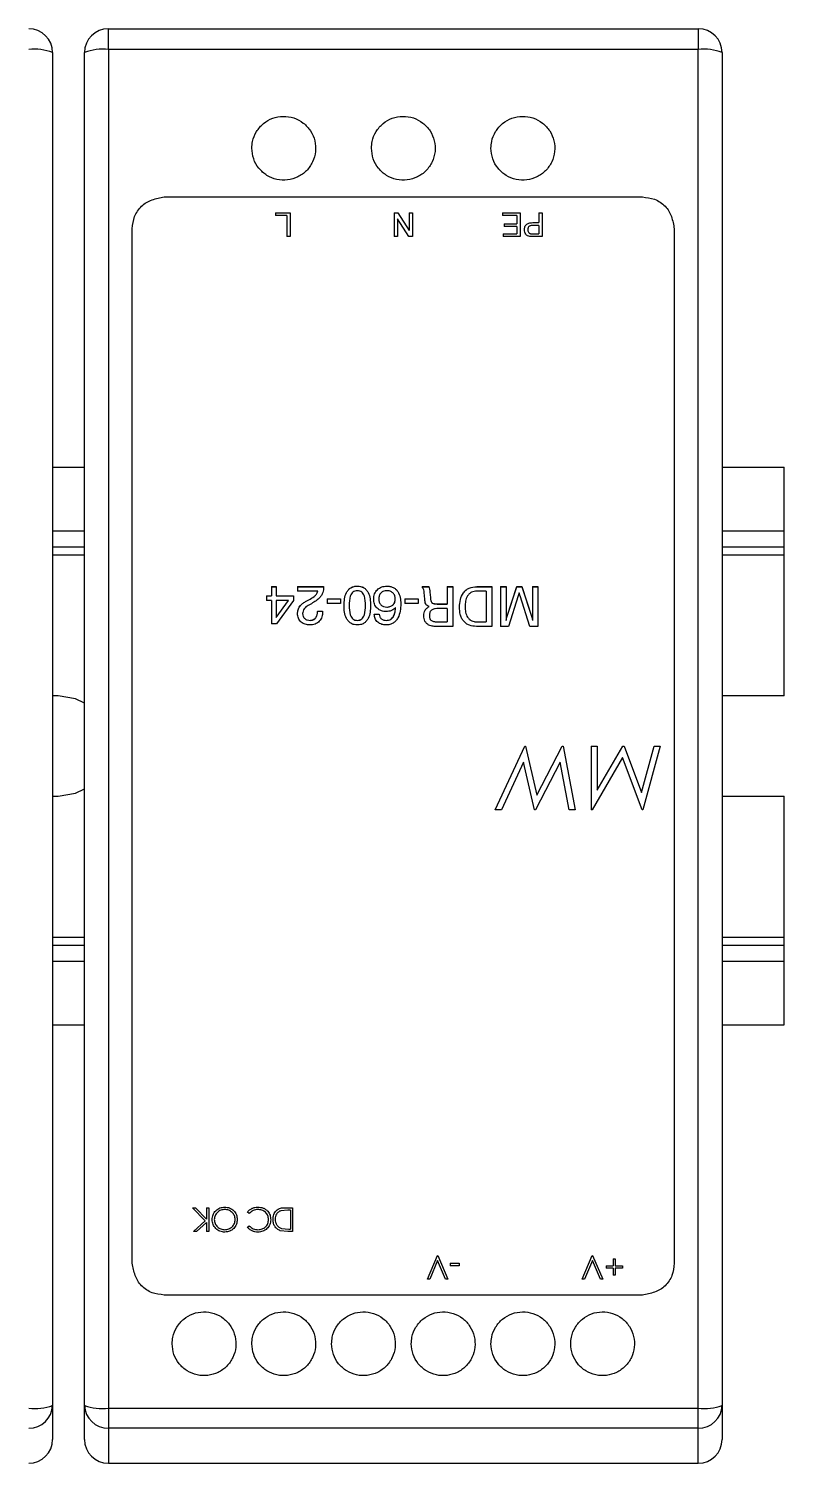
# Model space of a CAD drawing. Header units: millimetres. Extents: x 0 to 279, y 0 to 216.
# Drawn here: x 106.27 to 118.12, y 125.02 to 147.52 of the extents above; entities that cross this region are included whole.
import ezdxf

# ---------------------------------------------------------------- set-up
doc = ezdxf.new("R2010")
doc.units = ezdxf.units.MM

msp = doc.modelspace()

# ---------------------------------------------------------------- linework, layer by layer
at = {"color": 7, "linetype": 'Continuous', "lineweight": 25}
for p, q in [((107.523, 147.197), (107.523, 147.523)), ((107.523, 147.523), (116.773, 147.523)), ((116.773, 147.523), (116.773, 147.197)), ((116.773, 147.197), (107.523, 147.197)), ((107.523, 147.197), (107.523, 125.887)), ((116.773, 125.887), (116.773, 147.197)), ((106.648, 147.148), (106.648, 125.933)), ((107.148, 125.933), (107.148, 147.148)), ((117.148, 147.148), (117.148, 125.933)), ((108.398, 144.884), (115.898, 144.884)), ((110.144, 144.635), (110.374, 144.635)), ((110.144, 144.635), (110.144, 144.592)), ((110.321, 144.592), (110.144, 144.592)), ((110.321, 144.592), (110.321, 144.262)), ((110.374, 144.635), (110.374, 144.262)), ((112.004, 144.635), (112.06, 144.635)), ((112.004, 144.635), (112.004, 144.262)), ((112.057, 144.54), (112.057, 144.262)), ((112.237, 144.262), (112.057, 144.54)), ((112.06, 144.635), (112.24, 144.356)), ((112.24, 144.635), (112.293, 144.635)), ((112.24, 144.635), (112.24, 144.356)), ((112.293, 144.635), (112.293, 144.262)), ((113.706, 144.635), (113.98, 144.635)), ((113.706, 144.635), (113.706, 144.592)), ((113.927, 144.592), (113.706, 144.592)), ((113.73, 144.463), (113.927, 144.463)), ((113.73, 144.463), (113.73, 144.419)), ((113.927, 144.592), (113.927, 144.463)), ((113.98, 144.635), (113.98, 144.262)), ((114.182, 144.482), (114.273, 144.482)), ((114.273, 144.635), (114.326, 144.635)), ((114.273, 144.635), (114.273, 144.482)), ((114.326, 144.635), (114.326, 144.262)), ((110.374, 144.262), (110.321, 144.262)), ((112.057, 144.262), (112.004, 144.262)), ((112.293, 144.262), (112.237, 144.262)), ((113.716, 144.305), (113.927, 144.305)), ((113.716, 144.305), (113.716, 144.262)), ((113.98, 144.262), (113.716, 144.262)), ((113.927, 144.419), (113.73, 144.419)), ((113.927, 144.419), (113.927, 144.305)), ((114.189, 144.262), (114.133, 144.265)), ((114.141, 144.308), (114.184, 144.305)), ((114.273, 144.439), (114.183, 144.439)), ((114.184, 144.305), (114.273, 144.305)), ((114.326, 144.262), (114.189, 144.262)), ((114.273, 144.439), (114.273, 144.305)), ((106.648, 140.648), (107.148, 140.648)), ((117.148, 140.648), (118.123, 140.648)), ((118.123, 139.648), (118.123, 140.648)), ((118.123, 139.398), (118.123, 139.648)), ((106.648, 139.398), (107.148, 139.398)), ((117.148, 139.398), (118.123, 139.398)), ((118.123, 139.273), (118.123, 139.398)), ((118.123, 137.061), (118.123, 139.273)), ((110.001, 138.629), (110.081, 138.629)), ((110.001, 138.629), (110.001, 138.557)), ((110.001, 138.628), (110.081, 138.628)), ((110.081, 138.773), (110.153, 138.773)), ((110.081, 138.773), (110.081, 138.629)), ((110.081, 138.772), (110.153, 138.772)), ((110.081, 138.629), (110.081, 138.628)), ((110.153, 138.773), (110.153, 138.629)), ((110.153, 138.629), (110.426, 138.629)), ((110.153, 138.629), (110.153, 138.628)), ((110.153, 138.628), (110.426, 138.628)), ((110.426, 138.629), (110.426, 138.553)), ((110.49, 138.773), (110.898, 138.773)), ((110.49, 138.773), (110.49, 138.701)), ((110.49, 138.772), (110.898, 138.772)), ((110.808, 138.701), (110.49, 138.701)), ((110.808, 138.701), (110.808, 138.7)), ((110.898, 138.773), (110.898, 138.768)), ((111.428, 138.781), (111.428, 138.78)), ((111.889, 138.781), (111.889, 138.78)), ((112.445, 138.773), (112.547, 138.773)), ((112.445, 138.773), (112.445, 138.755)), ((112.445, 138.772), (112.547, 138.772)), ((112.485, 138.577), (112.477, 138.682)), ((112.547, 138.773), (112.547, 138.772)), ((112.566, 138.688), (112.566, 138.685)), ((112.566, 138.685), (112.573, 138.603)), ((112.566, 138.685), (112.573, 138.602)), ((112.566, 138.685), (112.566, 138.685)), ((112.573, 138.603), (112.573, 138.602)), ((112.838, 138.773), (112.926, 138.773)), ((112.838, 138.773), (112.838, 138.501)), ((112.838, 138.772), (112.926, 138.772)), ((112.926, 138.773), (112.926, 138.148)), ((113.3, 138.773), (113.535, 138.773)), ((113.3, 138.773), (113.3, 138.772)), ((113.3, 138.772), (113.535, 138.772)), ((113.446, 138.701), (113.304, 138.701)), ((113.446, 138.701), (113.446, 138.22)), ((113.535, 138.773), (113.535, 138.148)), ((113.671, 138.773), (113.759, 138.773)), ((113.671, 138.773), (113.671, 138.148)), ((113.671, 138.772), (113.759, 138.772)), ((113.759, 138.773), (113.759, 138.241)), ((113.773, 138.295), (113.927, 138.773)), ((113.773, 138.295), (113.927, 138.772)), ((113.951, 138.626), (113.797, 138.148)), ((113.927, 138.773), (114.007, 138.773)), ((113.927, 138.773), (113.927, 138.772)), ((113.927, 138.772), (114.007, 138.772)), ((113.965, 138.678), (113.951, 138.626)), ((114.133, 138.148), (113.98, 138.626)), ((114.007, 138.773), (114.162, 138.295)), ((114.007, 138.773), (114.007, 138.772)), ((114.007, 138.772), (114.162, 138.295)), ((114.176, 138.773), (114.176, 138.241)), ((114.176, 138.773), (114.256, 138.773)), ((114.176, 138.772), (114.256, 138.772)), ((114.256, 138.773), (114.256, 138.148)), ((110.081, 138.557), (110.001, 138.557)), ((110.081, 138.557), (110.081, 138.188)), ((110.153, 138.289), (110.35, 138.557)), ((110.35, 138.557), (110.153, 138.557)), ((110.153, 138.557), (110.153, 138.289)), ((110.153, 138.288), (110.35, 138.556)), ((110.426, 138.553), (110.16, 138.188)), ((110.35, 138.556), (110.35, 138.557)), ((110.617, 138.539), (110.666, 138.565)), ((110.617, 138.538), (110.666, 138.564)), ((110.617, 138.539), (110.617, 138.538)), ((110.706, 138.505), (110.656, 138.477)), ((110.666, 138.565), (110.666, 138.564)), ((110.802, 138.389), (110.882, 138.389)), ((110.802, 138.389), (110.802, 138.382)), ((110.802, 138.388), (110.882, 138.388)), ((110.802, 138.382), (110.802, 138.381)), ((110.882, 138.389), (110.882, 138.378)), ((110.955, 138.581), (111.163, 138.581)), ((110.955, 138.581), (110.955, 138.509)), ((110.955, 138.58), (111.163, 138.58)), ((111.163, 138.509), (110.955, 138.509)), ((111.163, 138.581), (111.163, 138.509)), ((111.219, 138.477), (111.219, 138.477)), ((111.299, 138.477), (111.299, 138.477)), ((111.555, 138.477), (111.555, 138.477)), ((111.636, 138.477), (111.636, 138.477)), ((111.684, 138.58), (111.684, 138.579)), ((111.764, 138.579), (111.764, 138.579)), ((111.888, 138.452), (111.888, 138.453)), ((112.021, 138.579), (112.021, 138.58)), ((112.028, 138.448), (112.028, 138.447)), ((112.108, 138.503), (112.108, 138.503)), ((112.172, 138.581), (112.381, 138.581)), ((112.172, 138.581), (112.172, 138.509)), ((112.172, 138.58), (112.381, 138.58)), ((112.381, 138.509), (112.172, 138.509)), ((112.381, 138.581), (112.381, 138.509)), ((112.555, 138.459), (112.555, 138.459)), ((112.838, 138.429), (112.7, 138.429)), ((112.706, 138.501), (112.838, 138.501)), ((112.706, 138.501), (112.706, 138.5)), ((112.706, 138.5), (112.838, 138.5)), ((112.838, 138.501), (112.838, 138.5)), ((112.838, 138.429), (112.838, 138.22)), ((113.03, 138.452), (113.03, 138.451)), ((113.118, 138.457), (113.118, 138.458)), ((110.16, 138.188), (110.081, 138.188)), ((110.153, 138.288), (110.153, 138.289)), ((110.49, 138.35), (110.49, 138.35)), ((110.57, 138.35), (110.57, 138.349)), ((110.687, 138.244), (110.687, 138.244)), ((111.427, 138.244), (111.427, 138.244)), ((111.692, 138.341), (111.772, 138.341)), ((111.692, 138.34), (111.772, 138.34)), ((111.772, 138.341), (111.772, 138.34)), ((111.883, 138.244), (111.883, 138.244)), ((112.469, 138.319), (112.469, 138.318)), ((112.557, 138.319), (112.557, 138.32)), ((112.7, 138.22), (112.838, 138.22)), ((112.7, 138.22), (112.838, 138.22)), ((112.7, 138.22), (112.7, 138.22)), ((112.838, 138.22), (112.838, 138.22)), ((113.304, 138.22), (113.304, 138.22)), ((113.304, 138.22), (113.446, 138.22)), ((113.304, 138.22), (113.446, 138.22)), ((113.446, 138.22), (113.446, 138.22)), ((113.759, 138.241), (113.773, 138.295)), ((113.759, 138.24), (113.773, 138.295)), ((113.759, 138.241), (113.759, 138.24)), ((113.773, 138.295), (113.773, 138.295)), ((114.162, 138.295), (114.176, 138.241)), ((114.162, 138.295), (114.176, 138.24)), ((114.162, 138.295), (114.162, 138.295)), ((114.176, 138.241), (114.176, 138.24)), ((112.926, 138.148), (112.686, 138.148)), ((113.535, 138.148), (113.296, 138.148)), ((113.797, 138.148), (113.671, 138.148)), ((114.256, 138.148), (114.133, 138.148)), ((106.736, 137.061), (106.648, 137.061)), ((118.123, 137.061), (117.148, 137.061)), ((113.589, 135.273), (114.054, 136.273)), ((114.054, 136.273), (114.067, 136.273)), ((114.067, 136.273), (114.245, 135.504)), ((114.245, 135.504), (114.641, 136.273)), ((114.641, 136.273), (114.654, 136.273)), ((114.654, 136.273), (114.841, 135.273)), ((115.097, 136.273), (115.187, 136.273)), ((115.097, 136.273), (115.097, 135.273)), ((115.187, 135.582), (115.589, 136.273)), ((115.187, 136.273), (115.187, 135.582)), ((115.589, 136.273), (115.612, 136.273)), ((115.612, 136.273), (115.886, 135.544)), ((115.886, 135.544), (116.081, 136.273)), ((116.174, 136.273), (115.905, 135.273)), ((116.081, 136.273), (116.174, 136.273)), ((114.033, 136.019), (113.687, 135.273)), ((114.205, 135.273), (114.033, 136.019)), ((114.61, 136.022), (114.224, 135.273)), ((114.75, 135.273), (114.61, 136.022)), ((115.587, 136.095), (115.11, 135.273)), ((115.893, 135.273), (115.587, 136.095)), ((106.648, 135.486), (106.736, 135.486)), ((117.148, 135.486), (118.123, 135.486)), ((118.123, 133.273), (118.123, 135.486)), ((113.687, 135.273), (113.589, 135.273)), ((114.224, 135.273), (114.205, 135.273)), ((114.841, 135.273), (114.75, 135.273)), ((115.11, 135.273), (115.097, 135.273)), ((115.905, 135.273), (115.893, 135.273)), ((118.123, 133.148), (118.123, 133.273)), ((106.648, 133.148), (107.148, 133.148)), ((117.148, 133.148), (118.123, 133.148)), ((118.123, 132.898), (118.123, 133.148)), ((118.123, 131.898), (118.123, 132.898)), ((106.648, 131.898), (107.148, 131.898)), ((117.148, 131.898), (118.123, 131.898)), ((108.843, 129.032), (108.888, 129.032)), ((109.042, 128.826), (108.843, 129.032)), ((108.888, 129.032), (109.062, 128.852)), ((109.062, 129.032), (109.062, 128.852)), ((109.062, 129.032), (109.096, 129.032)), ((109.096, 129.032), (109.096, 128.659)), ((109.733, 128.941), (109.704, 128.963)), ((110.336, 128.994), (110.229, 128.984)), ((110.297, 129.032), (110.413, 129.032)), ((110.379, 128.994), (110.336, 128.994)), ((110.379, 128.994), (110.379, 128.697)), ((110.413, 129.032), (110.413, 128.659)), ((108.858, 128.659), (109.042, 128.826)), ((109.062, 128.801), (108.906, 128.659)), ((109.062, 128.801), (109.062, 128.659)), ((109.704, 128.727), (109.733, 128.75)), ((110.238, 128.707), (110.353, 128.697)), ((108.906, 128.659), (108.858, 128.659)), ((109.096, 128.659), (109.062, 128.659)), ((110.337, 128.659), (110.218, 128.672)), ((110.413, 128.659), (110.337, 128.659)), ((110.353, 128.697), (110.379, 128.697)), ((112.526, 127.912), (112.684, 128.285)), ((112.684, 128.285), (112.689, 128.285)), ((112.689, 128.285), (112.848, 127.912)), ((114.954, 127.912), (115.112, 128.285)), ((115.112, 128.285), (115.117, 128.285)), ((115.117, 128.285), (115.276, 127.912)), ((112.687, 128.206), (112.562, 127.912)), ((112.812, 127.912), (112.687, 128.206)), ((112.882, 128.161), (112.882, 128.123)), ((112.882, 128.161), (113.026, 128.161)), ((113.026, 128.123), (112.882, 128.123)), ((113.026, 128.161), (113.026, 128.123)), ((115.115, 128.206), (114.99, 127.912)), ((115.24, 127.912), (115.115, 128.206)), ((115.329, 128.118), (115.439, 128.118)), ((115.329, 128.118), (115.329, 128.084)), ((115.439, 128.084), (115.329, 128.084)), ((115.439, 128.228), (115.473, 128.228)), ((115.439, 128.228), (115.439, 128.118)), ((115.439, 128.084), (115.439, 127.974)), ((115.473, 128.228), (115.473, 128.118)), ((115.473, 128.118), (115.584, 128.118)), ((115.473, 128.084), (115.473, 127.974)), ((115.584, 128.084), (115.473, 128.084)), ((115.584, 128.118), (115.584, 128.084)), ((112.562, 127.912), (112.526, 127.912)), ((112.848, 127.912), (112.812, 127.912)), ((114.99, 127.912), (114.954, 127.912)), ((115.276, 127.912), (115.24, 127.912)), ((115.473, 127.974), (115.439, 127.974)), ((115.898, 127.663), (108.398, 127.663)), ((106.648, 125.933), (106.648, 125.398)), ((107.148, 125.398), (107.148, 125.933)), ((107.523, 125.887), (116.773, 125.887)), ((107.523, 125.887), (107.523, 125.576)), ((116.773, 125.576), (116.773, 125.887)), ((117.148, 125.933), (117.148, 125.398)), ((116.773, 125.576), (107.523, 125.576)), ((107.523, 125.576), (107.523, 125.023)), ((116.773, 125.023), (116.773, 125.576)), ((107.523, 125.023), (116.773, 125.023))]:
    msp.add_line(p, q, dxfattribs=at)
at = {"color": 8, "linetype": 'Continuous', "lineweight": 25}
for p, q in [((106.648, 139.648), (107.148, 139.648)), ((117.148, 139.648), (118.123, 139.648)), ((106.648, 139.273), (107.148, 139.273)), ((117.148, 139.273), (118.123, 139.273)), ((106.648, 133.273), (107.148, 133.273)), ((117.148, 133.273), (118.123, 133.273)), ((106.648, 132.898), (107.148, 132.898)), ((117.148, 132.898), (118.123, 132.898))]:
    msp.add_line(p, q, dxfattribs=at)
at = {"color": 7, "linetype": 'Continuous', "lineweight": 25, "flags": 128}
for points in [[(107.148, 136.944), (107.005, 137.013), (106.736, 137.061)], [(106.736, 135.486), (107.005, 135.533), (107.148, 135.603)]]:
    msp.add_lwpolyline(points, dxfattribs=at)
at = {"color": 7, "linetype": 'Continuous', "lineweight": 25}
for centre, radius, start, end in [((106.273, 147.148), 0.375, 0, 90), ((107.523, 147.148), 0.375, 90, 180), ((116.773, 147.148), 0.375, 0, 90), ((106.366, 146.433), 0.769, 68.4274, 96.8841), ((107.431, 146.433), 0.769, 83.1159, 111.5726), ((116.866, 146.433), 0.769, 68.4274, 96.8841), ((106.366, 126.686), 0.805, 263.411, 290.5632), ((106.282, 125.942), 0.366, 268.6419, 358.5742), ((107.431, 126.686), 0.805, 249.4368, 276.589), ((107.515, 125.942), 0.366, 181.4258, 271.3581), ((116.866, 126.686), 0.805, 263.411, 290.5632), ((116.782, 125.942), 0.366, 268.6419, 358.5742), ((106.273, 125.398), 0.375, 270, 0), ((107.523, 125.398), 0.375, 180, 270), ((116.773, 125.398), 0.375, 270, 0)]:
    msp.add_arc(centre, radius, start, end, dxfattribs=at)
for points, knots in [([(109.773, 145.648), (109.779, 145.592), (109.79, 145.479), (109.877, 145.329), (110.005, 145.215), (110.164, 145.151), (110.335, 145.143), (110.498, 145.191), (110.636, 145.29), (110.734, 145.43), (110.78, 145.595), (110.769, 145.766), (110.702, 145.924), (110.586, 146.051), (110.434, 146.132), (110.265, 146.158), (110.098, 146.127), (109.95, 146.042), (109.839, 145.914), (109.781, 145.775), (109.776, 145.684), (109.773, 145.648)], [0, 0, 0, 0, 0.054079, 0.108164, 0.162085, 0.215703, 0.269061, 0.322299, 0.375596, 0.429113, 0.482927, 0.537003, 0.591184, 0.645251, 0.699021, 0.752444, 0.80564, 0.858841, 0.912273, 0.966049, 1, 1, 1, 1]), ([(111.648, 145.648), (111.654, 145.592), (111.665, 145.479), (111.752, 145.329), (111.88, 145.215), (112.039, 145.151), (112.21, 145.143), (112.373, 145.191), (112.511, 145.29), (112.609, 145.43), (112.655, 145.595), (112.644, 145.766), (112.577, 145.924), (112.461, 146.051), (112.309, 146.132), (112.14, 146.158), (111.973, 146.127), (111.825, 146.042), (111.714, 145.914), (111.656, 145.775), (111.651, 145.684), (111.648, 145.648)], [0, 0, 0, 0, 0.054079, 0.108164, 0.162085, 0.215703, 0.269061, 0.322299, 0.375596, 0.429113, 0.482927, 0.537003, 0.591184, 0.645251, 0.699021, 0.752444, 0.80564, 0.858841, 0.912273, 0.966049, 1, 1, 1, 1]), ([(113.523, 145.648), (113.529, 145.592), (113.54, 145.479), (113.627, 145.329), (113.755, 145.215), (113.914, 145.151), (114.085, 145.143), (114.248, 145.191), (114.386, 145.29), (114.484, 145.43), (114.53, 145.595), (114.519, 145.766), (114.452, 145.924), (114.336, 146.051), (114.184, 146.132), (114.015, 146.158), (113.848, 146.127), (113.7, 146.042), (113.589, 145.914), (113.531, 145.775), (113.526, 145.684), (113.523, 145.648)], [0, 0, 0, 0, 0.054079, 0.108164, 0.162085, 0.215703, 0.269061, 0.322299, 0.375596, 0.429113, 0.482927, 0.537003, 0.591184, 0.645251, 0.699021, 0.752444, 0.80564, 0.858841, 0.912273, 0.966049, 1, 1, 1, 1]), ([(107.898, 144.386), (107.905, 144.451), (107.916, 144.549), (107.978, 144.665), (108.04, 144.741), (108.118, 144.801), (108.238, 144.854), (108.334, 144.872), (108.398, 144.884)], [0, 0, 0, 0, 0.247867, 0.374894, 0.501732, 0.62578, 0.748308, 1, 1, 1, 1]), ([(115.898, 144.884), (115.963, 144.877), (116.062, 144.866), (116.179, 144.805), (116.255, 144.742), (116.316, 144.665), (116.368, 144.546), (116.386, 144.45), (116.398, 144.386)], [0, 0, 0, 0, 0.247867, 0.374894, 0.501732, 0.625779, 0.748308, 1, 1, 1, 1]), ([(114.047, 144.369), (114.049, 144.386), (114.051, 144.411), (114.068, 144.44), (114.084, 144.458), (114.107, 144.471), (114.139, 144.48), (114.165, 144.481), (114.182, 144.482)], [0, 0, 0, 0, 0.2491799, 0.3743324, 0.4993381, 0.6137034, 0.7496071, 1, 1, 1, 1]), ([(114.133, 144.265), (114.121, 144.268), (114.103, 144.272), (114.082, 144.286), (114.065, 144.304), (114.05, 144.332), (114.048, 144.357), (114.047, 144.369)], [0, 0, 0, 0, 0.249887, 0.374689, 0.500319, 0.750055, 1, 1, 1, 1]), ([(114.183, 144.439), (114.173, 144.438), (114.157, 144.438), (114.137, 144.432), (114.123, 144.425), (114.113, 144.414), (114.102, 144.396), (114.101, 144.381), (114.1, 144.37)], [0, 0, 0, 0, 0.250383, 0.384104, 0.500593, 0.622889, 0.74954, 1, 1, 1, 1]), ([(114.1, 144.37), (114.101, 144.364), (114.101, 144.35), (114.109, 144.332), (114.12, 144.319), (114.131, 144.311), (114.138, 144.309), (114.141, 144.308)], [0, 0, 0, 0, 0.2502029, 0.5000143, 0.7495434, 0.8747171, 1, 1, 1, 1]), ([(110.666, 138.565), (110.696, 138.581), (110.74, 138.606), (110.789, 138.654), (110.802, 138.685), (110.808, 138.701)], [0, 0, 0, 0, 0.5006329, 0.7505891, 1, 1, 1, 1]), ([(110.666, 138.564), (110.696, 138.581), (110.74, 138.605), (110.789, 138.653), (110.802, 138.685), (110.808, 138.7)], [0, 0, 0, 0, 0.500661, 0.750614, 1, 1, 1, 1]), ([(110.898, 138.768), (110.896, 138.739), (110.893, 138.696), (110.87, 138.642), (110.82, 138.571), (110.757, 138.535), (110.706, 138.505)], [0, 0, 0, 0, 0.250024, 0.375712, 0.500593, 1, 1, 1, 1]), ([(111.219, 138.477), (111.22, 138.512), (111.223, 138.582), (111.247, 138.667), (111.285, 138.725), (111.326, 138.759), (111.376, 138.778), (111.41, 138.78), (111.428, 138.781)], [0, 0, 0, 0, 0.2504257, 0.5001074, 0.625144, 0.75002, 0.8748993, 1, 1, 1, 1]), ([(111.219, 138.477), (111.22, 138.511), (111.223, 138.581), (111.247, 138.666), (111.285, 138.724), (111.326, 138.758), (111.367, 138.774), (111.402, 138.78), (111.419, 138.78), (111.428, 138.78)], [0, 0, 0, 0, 0.250348, 0.499959, 0.624969, 0.749828, 0.874701, 0.937335, 1, 1, 1, 1]), ([(111.427, 138.709), (111.415, 138.708), (111.39, 138.707), (111.356, 138.689), (111.332, 138.661), (111.301, 138.592), (111.3, 138.528), (111.299, 138.477)], [0, 0, 0, 0, 0.125088, 0.249894, 0.365169, 0.500017, 1, 1, 1, 1]), ([(111.555, 138.477), (111.554, 138.528), (111.553, 138.592), (111.523, 138.661), (111.498, 138.689), (111.465, 138.706), (111.44, 138.708), (111.427, 138.709)], [0, 0, 0, 0, 0.500039, 0.633573, 0.750153, 0.874909, 1, 1, 1, 1]), ([(111.428, 138.781), (111.445, 138.78), (111.48, 138.778), (111.529, 138.759), (111.569, 138.725), (111.608, 138.667), (111.632, 138.581), (111.634, 138.512), (111.636, 138.477)], [0, 0, 0, 0, 0.1250859, 0.2499503, 0.3703427, 0.4998549, 0.749578, 1, 1, 1, 1]), ([(111.428, 138.78), (111.445, 138.779), (111.48, 138.777), (111.529, 138.758), (111.569, 138.725), (111.608, 138.666), (111.632, 138.581), (111.634, 138.511), (111.636, 138.477)], [0, 0, 0, 0, 0.125109, 0.249991, 0.370314, 0.499903, 0.749605, 1, 1, 1, 1]), ([(111.684, 138.58), (111.686, 138.607), (111.689, 138.647), (111.714, 138.696), (111.74, 138.727), (111.772, 138.752), (111.822, 138.776), (111.862, 138.779), (111.889, 138.781)], [0, 0, 0, 0, 0.2495122, 0.3735479, 0.4998994, 0.6254377, 0.7503158, 1, 1, 1, 1]), ([(111.684, 138.579), (111.686, 138.606), (111.689, 138.647), (111.714, 138.695), (111.74, 138.726), (111.772, 138.752), (111.822, 138.775), (111.862, 138.778), (111.889, 138.78)], [0, 0, 0, 0, 0.249477, 0.373417, 0.49985, 0.625269, 0.750281, 1, 1, 1, 1]), ([(111.89, 138.709), (111.873, 138.708), (111.848, 138.706), (111.817, 138.69), (111.797, 138.673), (111.782, 138.653), (111.767, 138.622), (111.765, 138.596), (111.764, 138.579)], [0, 0, 0, 0, 0.249533, 0.373079, 0.499935, 0.625113, 0.750311, 1, 1, 1, 1]), ([(111.889, 138.781), (111.898, 138.781), (111.915, 138.78), (111.948, 138.776), (111.988, 138.764), (112.03, 138.736), (112.074, 138.684), (112.104, 138.604), (112.107, 138.537), (112.108, 138.503)], [0, 0, 0, 0, 0.0626798, 0.1253361, 0.2503939, 0.3738193, 0.5003882, 0.7497041, 1, 1, 1, 1]), ([(111.889, 138.78), (111.906, 138.78), (111.94, 138.778), (111.988, 138.763), (112.03, 138.735), (112.074, 138.684), (112.104, 138.603), (112.107, 138.536), (112.108, 138.503)], [0, 0, 0, 0, 0.125234, 0.250327, 0.373693, 0.500369, 0.749699, 1, 1, 1, 1]), ([(112.021, 138.58), (112.02, 138.597), (112.018, 138.623), (112.002, 138.655), (111.986, 138.675), (111.965, 138.691), (111.934, 138.706), (111.908, 138.708), (111.89, 138.709)], [0, 0, 0, 0, 0.2496321, 0.3757004, 0.4999654, 0.6251389, 0.7503506, 1, 1, 1, 1]), ([(112.477, 138.682), (112.476, 138.696), (112.474, 138.717), (112.464, 138.74), (112.454, 138.75), (112.448, 138.754), (112.445, 138.755)], [0, 0, 0, 0, 0.500438, 0.749739, 0.874915, 1, 1, 1, 1]), ([(112.547, 138.773), (112.552, 138.759), (112.562, 138.732), (112.565, 138.703), (112.566, 138.688)], [0, 0, 0, 0, 0.498465, 1, 1, 1, 1]), ([(112.547, 138.772), (112.552, 138.759), (112.562, 138.731), (112.565, 138.702), (112.566, 138.687)], [0, 0, 0, 0, 0.498471, 1, 1, 1, 1]), ([(112.573, 138.603), (112.575, 138.586), (112.577, 138.561), (112.587, 138.534), (112.597, 138.52), (112.618, 138.507), (112.657, 138.502), (112.69, 138.501), (112.706, 138.501)], [0, 0, 0, 0, 0.250196, 0.375127, 0.437613, 0.500023, 0.749487, 1, 1, 1, 1]), ([(112.573, 138.602), (112.575, 138.585), (112.577, 138.56), (112.587, 138.533), (112.597, 138.519), (112.618, 138.506), (112.657, 138.501), (112.69, 138.5), (112.706, 138.5)], [0, 0, 0, 0, 0.250155, 0.37507, 0.437552, 0.499965, 0.749456, 1, 1, 1, 1]), ([(113.03, 138.452), (113.032, 138.491), (113.036, 138.57), (113.077, 138.664), (113.131, 138.722), (113.2, 138.764), (113.26, 138.77), (113.3, 138.773)], [0, 0, 0, 0, 0.250599, 0.500106, 0.626521, 0.750604, 1, 1, 1, 1]), ([(113.03, 138.451), (113.032, 138.491), (113.036, 138.57), (113.077, 138.664), (113.131, 138.721), (113.2, 138.764), (113.26, 138.769), (113.3, 138.772)], [0, 0, 0, 0, 0.2505681, 0.5000559, 0.6263973, 0.7505654, 1, 1, 1, 1]), ([(113.304, 138.701), (113.289, 138.7), (113.26, 138.699), (113.218, 138.686), (113.182, 138.661), (113.145, 138.616), (113.121, 138.545), (113.119, 138.487), (113.118, 138.458)], [0, 0, 0, 0, 0.125215, 0.250262, 0.372854, 0.500218, 0.749612, 1, 1, 1, 1]), ([(113.98, 138.626), (113.978, 138.632), (113.976, 138.64), (113.973, 138.648), (113.97, 138.659), (113.967, 138.669), (113.965, 138.678)], [0, 0, 0, 0, 0.340828, 0.443153, 0.500089, 1, 1, 1, 1]), ([(110.49, 138.35), (110.491, 138.37), (110.494, 138.411), (110.522, 138.466), (110.565, 138.509), (110.599, 138.529), (110.617, 138.539)], [0, 0, 0, 0, 0.249957, 0.499536, 0.749531, 1, 1, 1, 1]), ([(110.49, 138.35), (110.491, 138.37), (110.494, 138.41), (110.522, 138.465), (110.565, 138.508), (110.599, 138.528), (110.617, 138.538)], [0, 0, 0, 0, 0.2499324, 0.4995002, 0.7495052, 1, 1, 1, 1]), ([(110.656, 138.477), (110.645, 138.47), (110.621, 138.456), (110.592, 138.427), (110.573, 138.39), (110.571, 138.363), (110.57, 138.35)], [0, 0, 0, 0, 0.250546, 0.500638, 0.75019, 1, 1, 1, 1]), ([(110.882, 138.378), (110.881, 138.351), (110.878, 138.311), (110.856, 138.261), (110.832, 138.228), (110.801, 138.202), (110.753, 138.177), (110.712, 138.174), (110.685, 138.172)], [0, 0, 0, 0, 0.249882, 0.375052, 0.500161, 0.625597, 0.750424, 1, 1, 1, 1]), ([(110.687, 138.244), (110.704, 138.246), (110.729, 138.248), (110.759, 138.267), (110.782, 138.291), (110.8, 138.331), (110.801, 138.365), (110.802, 138.382)], [0, 0, 0, 0, 0.249346, 0.376435, 0.499839, 0.749442, 1, 1, 1, 1]), ([(110.687, 138.244), (110.704, 138.245), (110.729, 138.248), (110.759, 138.266), (110.782, 138.291), (110.8, 138.33), (110.801, 138.364), (110.802, 138.381)], [0, 0, 0, 0, 0.249384, 0.376485, 0.49989, 0.749473, 1, 1, 1, 1]), ([(111.428, 138.172), (111.41, 138.173), (111.376, 138.175), (111.327, 138.195), (111.286, 138.228), (111.247, 138.287), (111.222, 138.373), (111.22, 138.442), (111.219, 138.477)], [0, 0, 0, 0, 0.125093, 0.249957, 0.370716, 0.499865, 0.749554, 1, 1, 1, 1]), ([(111.299, 138.477), (111.3, 138.427), (111.301, 138.362), (111.332, 138.293), (111.356, 138.264), (111.39, 138.247), (111.415, 138.245), (111.427, 138.244)], [0, 0, 0, 0, 0.500036, 0.634852, 0.750162, 0.874903, 1, 1, 1, 1]), ([(111.299, 138.477), (111.3, 138.426), (111.301, 138.362), (111.332, 138.292), (111.356, 138.264), (111.39, 138.246), (111.415, 138.245), (111.427, 138.244)], [0, 0, 0, 0, 0.499993, 0.634804, 0.750119, 0.874878, 1, 1, 1, 1]), ([(111.427, 138.244), (111.44, 138.245), (111.465, 138.247), (111.498, 138.265), (111.523, 138.293), (111.553, 138.363), (111.554, 138.427), (111.555, 138.477)], [0, 0, 0, 0, 0.125057, 0.249773, 0.366485, 0.499935, 1, 1, 1, 1]), ([(111.427, 138.244), (111.44, 138.245), (111.465, 138.246), (111.498, 138.264), (111.523, 138.293), (111.553, 138.362), (111.554, 138.426), (111.555, 138.477)], [0, 0, 0, 0, 0.125082, 0.249816, 0.366533, 0.499977, 1, 1, 1, 1]), ([(111.636, 138.477), (111.634, 138.443), (111.632, 138.373), (111.608, 138.287), (111.569, 138.229), (111.529, 138.195), (111.48, 138.175), (111.445, 138.173), (111.428, 138.172)], [0, 0, 0, 0, 0.250446, 0.500189, 0.629718, 0.75006, 0.874904, 1, 1, 1, 1]), ([(111.881, 138.381), (111.855, 138.383), (111.815, 138.386), (111.768, 138.41), (111.737, 138.435), (111.712, 138.466), (111.689, 138.513), (111.686, 138.553), (111.684, 138.58)], [0, 0, 0, 0, 0.249594, 0.375016, 0.500025, 0.625031, 0.750369, 1, 1, 1, 1]), ([(111.764, 138.579), (111.765, 138.562), (111.767, 138.537), (111.781, 138.507), (111.797, 138.487), (111.816, 138.471), (111.846, 138.456), (111.871, 138.454), (111.888, 138.453)], [0, 0, 0, 0, 0.2497335, 0.3758466, 0.5000926, 0.6257339, 0.7504578, 1, 1, 1, 1]), ([(111.764, 138.579), (111.765, 138.562), (111.767, 138.537), (111.781, 138.506), (111.797, 138.486), (111.816, 138.471), (111.846, 138.455), (111.871, 138.453), (111.888, 138.452)], [0, 0, 0, 0, 0.249699, 0.3758, 0.500042, 0.625687, 0.750422, 1, 1, 1, 1]), ([(112.108, 138.503), (112.107, 138.466), (112.104, 138.39), (112.076, 138.298), (112.034, 138.235), (111.99, 138.198), (111.937, 138.176), (111.9, 138.173), (111.881, 138.172)], [0, 0, 0, 0, 0.2503847, 0.5000933, 0.6263113, 0.7500917, 0.8749471, 1, 1, 1, 1]), ([(112.028, 138.448), (112.024, 138.443), (112.015, 138.432), (111.994, 138.414), (111.952, 138.387), (111.909, 138.383), (111.881, 138.381)], [0, 0, 0, 0, 0.125531, 0.251015, 0.501461, 1, 1, 1, 1]), ([(111.883, 138.244), (111.894, 138.245), (111.918, 138.246), (111.951, 138.259), (111.978, 138.282), (112.004, 138.321), (112.022, 138.378), (112.026, 138.425), (112.028, 138.448)], [0, 0, 0, 0, 0.1250372, 0.2499164, 0.3694084, 0.4997564, 0.7495609, 1, 1, 1, 1]), ([(111.883, 138.244), (111.894, 138.244), (111.918, 138.246), (111.951, 138.259), (111.978, 138.281), (112.004, 138.32), (112.022, 138.377), (112.026, 138.424), (112.028, 138.447)], [0, 0, 0, 0, 0.125059, 0.249956, 0.369334, 0.499804, 0.749588, 1, 1, 1, 1]), ([(111.888, 138.453), (111.905, 138.454), (111.931, 138.455), (111.964, 138.469), (111.985, 138.485), (112.002, 138.505), (112.018, 138.536), (112.02, 138.562), (112.021, 138.58)], [0, 0, 0, 0, 0.249845, 0.377433, 0.500143, 0.625289, 0.750452, 1, 1, 1, 1]), ([(111.888, 138.452), (111.905, 138.453), (111.931, 138.455), (111.964, 138.469), (111.985, 138.484), (112.002, 138.504), (112.018, 138.536), (112.02, 138.562), (112.021, 138.579)], [0, 0, 0, 0, 0.249879, 0.3774794, 0.5001943, 0.625337, 0.7504886, 1, 1, 1, 1]), ([(112.469, 138.319), (112.47, 138.333), (112.471, 138.363), (112.488, 138.404), (112.517, 138.438), (112.543, 138.452), (112.555, 138.459)], [0, 0, 0, 0, 0.250319, 0.500198, 0.749859, 1, 1, 1, 1]), ([(112.469, 138.318), (112.47, 138.333), (112.471, 138.362), (112.488, 138.403), (112.512, 138.431), (112.536, 138.449), (112.549, 138.455), (112.555, 138.459)], [0, 0, 0, 0, 0.250164, 0.499898, 0.749434, 0.874671, 1, 1, 1, 1]), ([(112.555, 138.459), (112.544, 138.463), (112.526, 138.47), (112.508, 138.487), (112.489, 138.52), (112.487, 138.551), (112.485, 138.577)], [0, 0, 0, 0, 0.249744, 0.372707, 0.500142, 1, 1, 1, 1]), ([(112.7, 138.429), (112.682, 138.428), (112.648, 138.427), (112.605, 138.416), (112.578, 138.395), (112.56, 138.364), (112.558, 138.338), (112.557, 138.32)], [0, 0, 0, 0, 0.250804, 0.500524, 0.621709, 0.750459, 1, 1, 1, 1]), ([(113.296, 138.148), (113.258, 138.151), (113.2, 138.155), (113.132, 138.193), (113.09, 138.233), (113.06, 138.282), (113.034, 138.355), (113.032, 138.413), (113.03, 138.452)], [0, 0, 0, 0, 0.249401, 0.374476, 0.499492, 0.623607, 0.749812, 1, 1, 1, 1]), ([(113.118, 138.458), (113.119, 138.429), (113.122, 138.372), (113.147, 138.303), (113.184, 138.259), (113.22, 138.235), (113.254, 138.225), (113.282, 138.221), (113.296, 138.221), (113.304, 138.22)], [0, 0, 0, 0, 0.250319, 0.499607, 0.626968, 0.749612, 0.874663, 0.93732, 1, 1, 1, 1]), ([(113.118, 138.457), (113.119, 138.429), (113.122, 138.372), (113.147, 138.303), (113.184, 138.259), (113.22, 138.235), (113.254, 138.224), (113.282, 138.22), (113.296, 138.22), (113.304, 138.22)], [0, 0, 0, 0, 0.250289, 0.499557, 0.626918, 0.749572, 0.874642, 0.937309, 1, 1, 1, 1]), ([(110.685, 138.172), (110.66, 138.174), (110.622, 138.176), (110.576, 138.196), (110.546, 138.217), (110.52, 138.245), (110.495, 138.288), (110.492, 138.325), (110.49, 138.35)], [0, 0, 0, 0, 0.249962, 0.376478, 0.500433, 0.62663, 0.750747, 1, 1, 1, 1]), ([(110.57, 138.35), (110.571, 138.335), (110.573, 138.313), (110.588, 138.287), (110.603, 138.271), (110.622, 138.258), (110.649, 138.247), (110.672, 138.245), (110.687, 138.244)], [0, 0, 0, 0, 0.24929, 0.372464, 0.499613, 0.622682, 0.750049, 1, 1, 1, 1]), ([(110.57, 138.349), (110.571, 138.334), (110.573, 138.312), (110.588, 138.286), (110.603, 138.27), (110.622, 138.258), (110.649, 138.246), (110.672, 138.245), (110.687, 138.244)], [0, 0, 0, 0, 0.249254, 0.3722298, 0.4995618, 0.6226368, 0.7500159, 1, 1, 1, 1]), ([(111.881, 138.172), (111.857, 138.174), (111.821, 138.176), (111.777, 138.193), (111.747, 138.213), (111.723, 138.24), (111.7, 138.281), (111.695, 138.317), (111.692, 138.341)], [0, 0, 0, 0, 0.249926, 0.376615, 0.500225, 0.623894, 0.750403, 1, 1, 1, 1]), ([(111.772, 138.341), (111.774, 138.327), (111.777, 138.306), (111.791, 138.282), (111.805, 138.267), (111.822, 138.256), (111.848, 138.246), (111.869, 138.245), (111.883, 138.244)], [0, 0, 0, 0, 0.2496717, 0.3746873, 0.4998784, 0.6227423, 0.7500965, 1, 1, 1, 1]), ([(111.772, 138.34), (111.774, 138.326), (111.777, 138.306), (111.791, 138.282), (111.805, 138.267), (111.822, 138.255), (111.848, 138.246), (111.869, 138.245), (111.883, 138.244)], [0, 0, 0, 0, 0.249642, 0.373804, 0.499803, 0.621449, 0.750057, 1, 1, 1, 1]), ([(112.55, 138.17), (112.543, 138.174), (112.53, 138.181), (112.508, 138.201), (112.486, 138.232), (112.471, 138.274), (112.47, 138.304), (112.469, 138.319)], [0, 0, 0, 0, 0.125245, 0.250405, 0.499935, 0.749827, 1, 1, 1, 1]), ([(112.686, 138.148), (112.663, 138.148), (112.616, 138.147), (112.572, 138.162), (112.55, 138.17)], [0, 0, 0, 0, 0.501517, 1, 1, 1, 1]), ([(112.557, 138.32), (112.558, 138.303), (112.56, 138.278), (112.578, 138.248), (112.607, 138.23), (112.649, 138.222), (112.683, 138.221), (112.7, 138.22)], [0, 0, 0, 0, 0.2493126, 0.374175, 0.4989896, 0.7490677, 1, 1, 1, 1]), ([(112.557, 138.319), (112.558, 138.302), (112.56, 138.277), (112.578, 138.248), (112.607, 138.229), (112.649, 138.221), (112.683, 138.22), (112.7, 138.22)], [0, 0, 0, 0, 0.2492697, 0.3741205, 0.4989373, 0.7490394, 1, 1, 1, 1]), ([(109.151, 128.845), (109.153, 128.871), (109.158, 128.923), (109.205, 128.988), (109.269, 129.034), (109.321, 129.039), (109.347, 129.042)], [0, 0, 0, 0, 0.250087, 0.500045, 0.749973, 1, 1, 1, 1]), ([(109.349, 129.004), (109.327, 129.001), (109.285, 128.997), (109.239, 128.968), (109.211, 128.936), (109.19, 128.898), (109.187, 128.866), (109.184, 128.845)], [0, 0, 0, 0, 0.249581, 0.499539, 0.623779, 0.750397, 1, 1, 1, 1]), ([(109.347, 129.042), (109.373, 129.039), (109.425, 129.034), (109.49, 128.989), (109.537, 128.925), (109.542, 128.873), (109.545, 128.847)], [0, 0, 0, 0, 0.250126, 0.500078, 0.750028, 1, 1, 1, 1]), ([(109.511, 128.847), (109.509, 128.868), (109.506, 128.899), (109.485, 128.936), (109.457, 128.967), (109.412, 128.998), (109.37, 129.002), (109.349, 129.004)], [0, 0, 0, 0, 0.24956, 0.372352, 0.500412, 0.750162, 1, 1, 1, 1]), ([(109.704, 128.963), (109.714, 128.975), (109.734, 128.999), (109.775, 129.024), (109.82, 129.039), (109.851, 129.041), (109.867, 129.042)], [0, 0, 0, 0, 0.249963, 0.499891, 0.749877, 1, 1, 1, 1]), ([(109.867, 129.004), (109.854, 129.003), (109.829, 129.001), (109.78, 128.985), (109.752, 128.959), (109.733, 128.941)], [0, 0, 0, 0, 0.250739, 0.501345, 1, 1, 1, 1]), ([(109.867, 129.042), (109.896, 129.039), (109.94, 129.036), (109.991, 129.007), (110.011, 128.987), (110.022, 128.976)], [0, 0, 0, 0, 0.4990464, 0.7495127, 1, 1, 1, 1]), ([(110.035, 128.846), (110.033, 128.867), (110.03, 128.9), (110.008, 128.937), (109.979, 128.969), (109.932, 128.998), (109.889, 129.002), (109.867, 129.004)], [0, 0, 0, 0, 0.24953, 0.37257, 0.500342, 0.749921, 1, 1, 1, 1]), ([(110.022, 128.976), (110.036, 128.956), (110.064, 128.916), (110.067, 128.868), (110.069, 128.843)], [0, 0, 0, 0, 0.499681, 1, 1, 1, 1]), ([(110.105, 128.85), (110.107, 128.875), (110.11, 128.913), (110.133, 128.958), (110.156, 128.988), (110.186, 129.012), (110.234, 129.03), (110.271, 129.031), (110.297, 129.032)], [0, 0, 0, 0, 0.249881, 0.374022, 0.499821, 0.625583, 0.749867, 1, 1, 1, 1]), ([(110.229, 128.984), (110.215, 128.979), (110.188, 128.967), (110.159, 128.934), (110.141, 128.894), (110.14, 128.865), (110.139, 128.85)], [0, 0, 0, 0, 0.249871, 0.499637, 0.749583, 1, 1, 1, 1]), ([(109.35, 128.649), (109.324, 128.651), (109.285, 128.655), (109.238, 128.679), (109.208, 128.704), (109.183, 128.734), (109.157, 128.78), (109.153, 128.819), (109.151, 128.845)], [0, 0, 0, 0, 0.2495423, 0.3725484, 0.5000999, 0.6275289, 0.7506087, 1, 1, 1, 1]), ([(109.184, 128.845), (109.187, 128.824), (109.19, 128.792), (109.211, 128.755), (109.239, 128.724), (109.285, 128.694), (109.328, 128.69), (109.349, 128.687)], [0, 0, 0, 0, 0.249232, 0.374802, 0.500361, 0.750265, 1, 1, 1, 1]), ([(109.349, 128.687), (109.37, 128.69), (109.412, 128.695), (109.458, 128.725), (109.485, 128.757), (109.506, 128.794), (109.509, 128.826), (109.511, 128.847)], [0, 0, 0, 0, 0.249677, 0.499504, 0.625041, 0.751458, 1, 1, 1, 1]), ([(109.545, 128.847), (109.542, 128.821), (109.537, 128.77), (109.493, 128.704), (109.428, 128.658), (109.376, 128.652), (109.35, 128.649)], [0, 0, 0, 0, 0.250111, 0.500162, 0.750091, 1, 1, 1, 1]), ([(109.867, 128.649), (109.852, 128.65), (109.82, 128.652), (109.775, 128.667), (109.734, 128.691), (109.714, 128.715), (109.704, 128.727)], [0, 0, 0, 0, 0.248816, 0.498183, 0.750675, 1, 1, 1, 1]), ([(109.733, 128.75), (109.742, 128.74), (109.759, 128.721), (109.805, 128.694), (109.844, 128.69), (109.869, 128.687)], [0, 0, 0, 0, 0.250698, 0.501335, 1, 1, 1, 1]), ([(110.069, 128.843), (110.067, 128.817), (110.063, 128.778), (110.037, 128.732), (110.011, 128.703), (109.98, 128.678), (109.933, 128.655), (109.894, 128.651), (109.867, 128.649)], [0, 0, 0, 0, 0.249306, 0.372282, 0.499825, 0.62599, 0.750353, 1, 1, 1, 1]), ([(109.869, 128.687), (109.891, 128.69), (109.934, 128.694), (109.98, 128.723), (110.009, 128.755), (110.03, 128.792), (110.033, 128.824), (110.035, 128.846)], [0, 0, 0, 0, 0.249874, 0.499664, 0.625286, 0.750467, 1, 1, 1, 1]), ([(110.218, 128.672), (110.201, 128.68), (110.166, 128.696), (110.13, 128.741), (110.108, 128.794), (110.106, 128.831), (110.105, 128.85)], [0, 0, 0, 0, 0.249763, 0.49954, 0.749579, 1, 1, 1, 1]), ([(110.139, 128.85), (110.14, 128.834), (110.142, 128.803), (110.161, 128.76), (110.194, 128.725), (110.223, 128.713), (110.238, 128.707)], [0, 0, 0, 0, 0.2503726, 0.5003154, 0.7500756, 1, 1, 1, 1]), ([(108.398, 127.663), (108.333, 127.67), (108.235, 127.681), (108.118, 127.742), (108.041, 127.804), (107.981, 127.882), (107.928, 128.001), (107.91, 128.096), (107.898, 128.161)], [0, 0, 0, 0, 0.247868, 0.374894, 0.501733, 0.62578, 0.748308, 1, 1, 1, 1]), ([(116.398, 128.161), (116.391, 128.096), (116.381, 127.998), (116.319, 127.882), (116.257, 127.806), (116.179, 127.745), (116.059, 127.693), (115.963, 127.675), (115.898, 127.663)], [0, 0, 0, 0, 0.247867, 0.374894, 0.501732, 0.62578, 0.748308, 1, 1, 1, 1]), ([(108.523, 126.898), (108.529, 126.842), (108.54, 126.729), (108.627, 126.579), (108.755, 126.465), (108.914, 126.401), (109.085, 126.393), (109.248, 126.441), (109.386, 126.54), (109.484, 126.68), (109.53, 126.845), (109.519, 127.016), (109.452, 127.174), (109.336, 127.301), (109.184, 127.382), (109.015, 127.408), (108.848, 127.377), (108.7, 127.292), (108.589, 127.164), (108.531, 127.025), (108.526, 126.934), (108.523, 126.898)], [0, 0, 0, 0, 0.054125, 0.108254, 0.162243, 0.215902, 0.269234, 0.322404, 0.375657, 0.429192, 0.483073, 0.5372, 0.59137, 0.645373, 0.699087, 0.752514, 0.805771, 0.85903, 0.912466, 0.966186, 1, 1, 1, 1]), ([(109.773, 126.898), (109.779, 126.842), (109.79, 126.729), (109.877, 126.579), (110.005, 126.465), (110.164, 126.401), (110.335, 126.393), (110.498, 126.441), (110.636, 126.54), (110.734, 126.68), (110.78, 126.845), (110.769, 127.016), (110.702, 127.174), (110.586, 127.301), (110.434, 127.382), (110.265, 127.408), (110.098, 127.377), (109.95, 127.292), (109.839, 127.164), (109.781, 127.025), (109.776, 126.934), (109.773, 126.898)], [0, 0, 0, 0, 0.054125, 0.108254, 0.162243, 0.215902, 0.269234, 0.322404, 0.375657, 0.429192, 0.483073, 0.5372, 0.59137, 0.645373, 0.699087, 0.752514, 0.805771, 0.85903, 0.912466, 0.966186, 1, 1, 1, 1]), ([(111.023, 126.898), (111.029, 126.842), (111.04, 126.729), (111.127, 126.579), (111.255, 126.465), (111.414, 126.401), (111.585, 126.393), (111.748, 126.441), (111.886, 126.54), (111.984, 126.68), (112.03, 126.845), (112.019, 127.016), (111.952, 127.174), (111.836, 127.301), (111.684, 127.382), (111.515, 127.408), (111.348, 127.377), (111.2, 127.292), (111.089, 127.164), (111.031, 127.025), (111.026, 126.934), (111.023, 126.898)], [0, 0, 0, 0, 0.054125, 0.108254, 0.162243, 0.215902, 0.269234, 0.322404, 0.375657, 0.429192, 0.483073, 0.5372, 0.59137, 0.645373, 0.699087, 0.752514, 0.805771, 0.85903, 0.912466, 0.966186, 1, 1, 1, 1]), ([(112.273, 126.898), (112.279, 126.842), (112.29, 126.729), (112.377, 126.579), (112.505, 126.465), (112.664, 126.401), (112.835, 126.393), (112.998, 126.441), (113.136, 126.54), (113.234, 126.68), (113.28, 126.845), (113.269, 127.016), (113.202, 127.174), (113.086, 127.301), (112.934, 127.382), (112.765, 127.408), (112.598, 127.377), (112.45, 127.292), (112.339, 127.164), (112.281, 127.025), (112.276, 126.934), (112.273, 126.898)], [0, 0, 0, 0, 0.054125, 0.108254, 0.162243, 0.215902, 0.269234, 0.322404, 0.375657, 0.429192, 0.483073, 0.5372, 0.59137, 0.645373, 0.699087, 0.752514, 0.805771, 0.85903, 0.912466, 0.966186, 1, 1, 1, 1]), ([(113.523, 126.898), (113.529, 126.842), (113.54, 126.729), (113.627, 126.579), (113.755, 126.465), (113.914, 126.401), (114.085, 126.393), (114.248, 126.441), (114.386, 126.54), (114.484, 126.68), (114.53, 126.845), (114.519, 127.016), (114.452, 127.174), (114.336, 127.301), (114.184, 127.382), (114.015, 127.408), (113.848, 127.377), (113.7, 127.292), (113.589, 127.164), (113.531, 127.025), (113.526, 126.934), (113.523, 126.898)], [0, 0, 0, 0, 0.0541246, 0.1082537, 0.162243, 0.2159016, 0.2692336, 0.322404, 0.3756565, 0.4291918, 0.4830726, 0.5372, 0.5913698, 0.6453729, 0.6990866, 0.7525143, 0.8057707, 0.8590305, 0.9124656, 0.9661857, 1, 1, 1, 1]), ([(114.773, 126.898), (114.779, 126.842), (114.79, 126.729), (114.877, 126.579), (115.005, 126.465), (115.164, 126.401), (115.335, 126.393), (115.498, 126.441), (115.636, 126.54), (115.734, 126.68), (115.78, 126.845), (115.769, 127.016), (115.702, 127.174), (115.586, 127.301), (115.434, 127.382), (115.265, 127.408), (115.098, 127.377), (114.95, 127.292), (114.839, 127.164), (114.781, 127.025), (114.776, 126.934), (114.773, 126.898)], [0, 0, 0, 0, 0.054125, 0.108254, 0.162243, 0.215902, 0.269234, 0.322404, 0.375657, 0.429192, 0.483073, 0.5372, 0.59137, 0.645373, 0.699087, 0.752514, 0.805771, 0.85903, 0.912466, 0.966186, 1, 1, 1, 1])]:
    msp.add_open_spline(points, degree=3, knots=knots, dxfattribs=at)
for points in [[(107.898, 128.161), (107.898, 129.961), (107.898, 133.562), (107.898, 138.985), (107.898, 142.586), (107.898, 144.386)], [(116.398, 144.386), (116.398, 142.586), (116.398, 138.985), (116.398, 133.562), (116.398, 129.961), (116.398, 128.161)]]:
    msp.add_open_spline(points, degree=3, dxfattribs=at)

doc.saveas('drawing.dxf')
